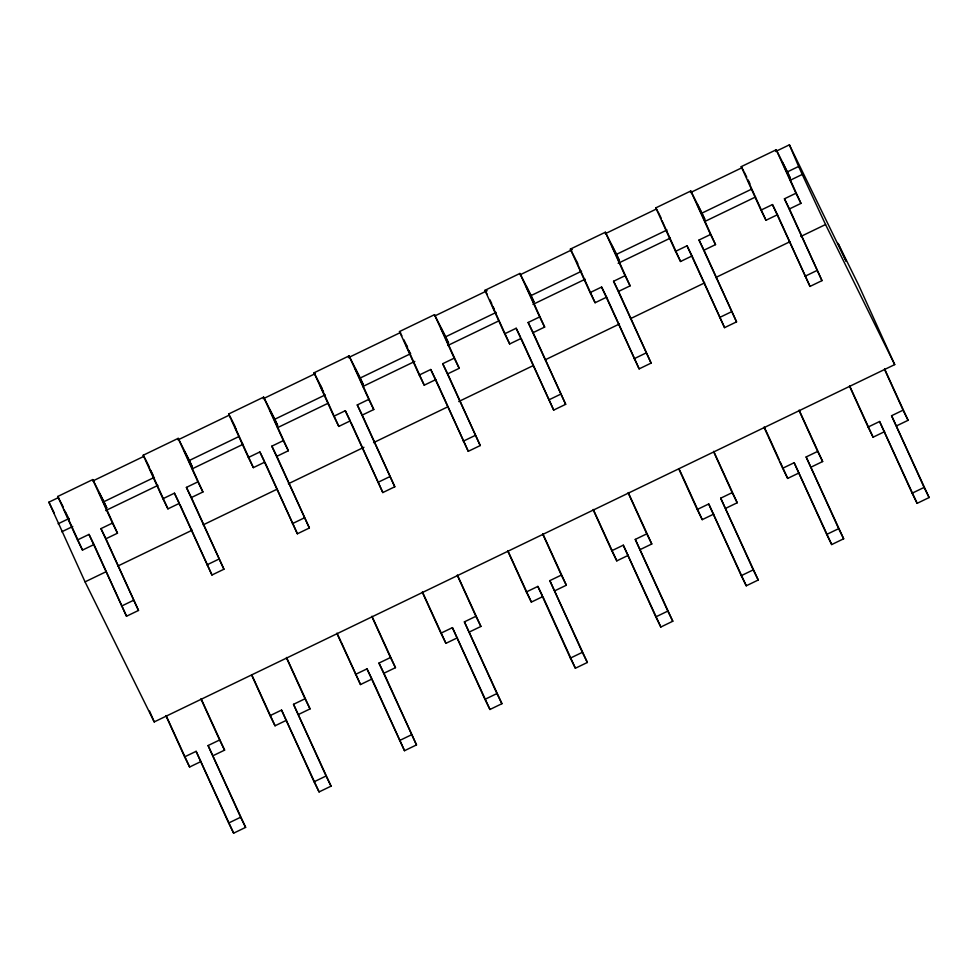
<?xml version="1.0" encoding="UTF-8"?>
<svg xmlns="http://www.w3.org/2000/svg" width="978" height="978" viewBox="0 0 978 978"><rect width="100%" height="100%" fill="white"/><g stroke="black" fill="none" stroke-linecap="round" stroke-linejoin="round"><path stroke-width="1.47" d="M77.494 539.954L57.763 496.469L92.739 479.587L103.949 501.677L106.834 508.059L99.022 492.521L117.47 533.206L105.966 538.756L138.497 610.455L126.517 616.238L88.998 534.404L77.494 539.954L82.494 550.088L93.998 544.538L88.998 534.404M162.923 498.731L143.204 455.247L178.179 438.364L189.377 460.455L192.275 466.836L184.451 451.286L202.911 491.983L191.407 497.533L223.925 569.233L211.957 575.003L174.426 493.181L162.923 498.731L167.935 508.866L179.426 503.315L174.426 493.181M248.363 457.496L228.632 414.012L263.62 397.129L274.818 419.232L277.703 425.613L269.891 410.063L288.339 450.748L276.847 456.31L309.366 527.998L297.385 533.78L259.867 451.946L248.363 457.496L253.363 467.631L264.867 462.081L297.385 533.78M333.791 416.273L314.072 372.789L349.048 355.906L360.246 377.997L363.144 384.378L355.32 368.84L373.779 409.525L362.276 415.075L394.794 486.775L382.826 492.557L345.295 410.723L333.791 416.273L338.804 426.408L350.307 420.858L345.295 410.723M419.232 375.051L399.501 331.554L434.489 314.684L445.687 336.774L448.584 343.156L440.76 327.606L459.22 368.303L447.716 373.853L480.235 445.552L468.266 451.323L430.736 369.488L419.232 375.051L424.232 385.185L435.736 379.623L430.736 369.488M504.66 333.816L484.941 290.332L519.917 273.449L531.115 295.552L534.012 301.933L526.188 286.383L544.648 327.068L533.144 332.618L565.675 404.317L553.695 410.1L516.164 328.266L504.66 333.816L509.672 343.95L521.176 338.4L553.695 410.1M590.101 292.593L570.37 249.109L605.358 232.226L616.556 254.317L619.453 260.698L611.629 245.16L630.089 285.845L618.585 291.395L651.103 363.095L639.135 368.877L601.604 287.043L590.101 292.593L595.101 302.728L606.604 297.178L601.604 287.043M675.529 251.358L655.81 207.874L690.786 191.003L701.984 213.094L704.881 219.475L697.057 203.925L715.517 244.622L704.013 250.172L736.544 321.872L724.564 327.642L687.033 245.808L675.529 251.358L680.541 261.493L692.045 255.943L687.033 245.808M760.97 210.136L741.238 166.651L776.226 149.768L787.424 171.871L790.322 178.253L782.498 162.703L800.958 203.387L789.454 208.937L821.972 280.637L810.004 286.42L772.473 204.585L760.97 210.136L765.97 220.27L777.473 214.72L772.473 204.585M775.652 151.48L789.393 144.842L846.166 261.26L838.036 243.339L858.562 284.904L894.711 364.598L154.218 721.923L85.049 581.861L48.9 502.179L58.521 497.533M92.861 480.956L143.693 456.433M178.045 439.856L228.876 415.332M263.216 398.755L315.417 373.559M348.388 357.655L400.601 332.459M434.941 315.882L487.154 290.698M520.125 274.781L572.326 249.586M605.296 233.681L656.128 209.145M690.48 192.58L741.312 168.045M58.13 523.792L68.961 518.56M103.949 501.677L154.402 477.337M189.377 460.455L238.473 436.763M274.818 419.232L325.271 394.88M360.246 377.997L410.699 353.657M445.687 336.774L496.139 312.422M531.115 295.552L581.568 271.199M616.556 254.317L667.008 229.977M701.984 213.094L751.08 189.402M787.424 171.871L798.623 166.456L789.393 144.842M61.761 531.787L72.751 526.482M105.722 510.565L157.923 485.381M192.275 468.804L243.106 444.281M277.446 427.704L328.278 403.168M362.63 386.603L414.831 361.408M447.802 345.491L498.633 320.967M532.986 304.39L585.186 279.207M618.157 263.29L670.358 238.094M704.71 221.529L755.542 196.994M789.882 180.417L802.253 174.451L798.623 166.456M138.497 610.455L100.966 528.621L112.47 523.071L92.739 479.587M223.925 569.233L186.407 487.399L197.911 481.848L178.179 438.364M309.366 527.998L271.835 446.176L283.339 440.613L263.62 397.129M394.794 486.775L357.276 404.941L368.779 399.391L349.048 355.906M480.235 445.552L442.704 363.718L454.208 358.168L434.489 314.684M565.675 404.317L528.144 322.483L539.648 316.933L519.917 273.449M651.103 363.095L613.573 281.261L625.076 275.71L605.358 232.226M736.544 321.872L699.013 240.038L710.517 234.488L690.786 191.003M821.972 280.637L784.442 198.803L795.945 193.253L776.226 149.768M85.049 581.861L105.661 571.922M118.02 565.956L192.214 530.162M203.204 524.856L277.385 489.049M288.376 483.755L363.938 447.288M373.559 442.643L447.741 406.848M458.731 401.542L532.912 365.748M545.284 359.782L619.465 323.975M630.455 318.681L704.649 282.874M715.639 277.569L789.821 241.774M800.811 236.468L825.542 224.537L802.253 174.451M121.516 606.103L133.485 600.321M206.957 564.868L218.925 559.098M292.385 523.646L304.366 517.863M377.826 482.423L389.794 476.641M463.254 441.188L475.235 435.418M548.695 399.965L560.663 394.183M634.123 358.743L646.103 352.96M719.563 317.508L731.532 311.737M804.992 276.285L816.972 270.503M201.126 761.459L189.622 767.009L184.61 756.874L196.113 751.324L233.644 833.158L245.625 827.376L208.094 745.542L219.598 739.991L201.138 699.307M286.554 720.224L275.05 725.786L270.05 715.651L281.554 710.089L319.085 791.923L331.053 786.153L293.522 704.319L305.026 698.769L286.578 658.072M355.479 674.417L366.982 668.866L371.995 679.001L360.491 684.551L337.031 633.732M366.982 668.866L404.513 750.701L416.494 744.918L378.963 663.084L390.466 657.534L372.007 616.849M457.423 637.778L445.919 643.328L440.919 633.194L452.423 627.644L489.954 709.478L501.922 703.695L464.391 621.861L475.895 616.311L457.447 575.626M542.876 534.391L561.335 575.088L549.832 580.639L587.362 662.473L575.382 668.243L542.863 596.543L531.36 602.093L526.36 591.959L537.863 586.409L542.24 595.284M628.292 555.321L616.788 560.871L611.788 550.736L623.292 545.186L660.822 627.02L672.791 621.238L635.272 539.404L646.776 533.854L628.316 493.169M713.732 514.098L702.228 519.648L697.228 509.514L708.732 503.963L746.251 585.798L758.231 580.015L720.7 498.181L732.204 492.631L713.744 451.946M799.173 472.863L787.669 478.413L782.657 468.279L794.16 462.728L831.691 544.563L843.659 538.792L806.141 456.958L817.645 451.408L799.185 410.711M884.601 431.64L873.097 437.19L868.097 427.056L879.601 421.506L917.132 503.34L929.1 497.557L891.569 415.723L903.073 410.173L884.613 369.488M213.094 755.676L224.598 750.126L201.077 698.695M298.534 714.453L310.038 708.903L286.505 657.46M416.494 744.918L383.963 673.219L395.467 667.668L371.946 616.238M469.403 631.996L480.907 626.446L457.374 575.003M554.832 590.773L566.335 585.223L542.814 533.78M640.272 549.538L651.776 543.988L628.243 492.557M725.713 508.315L737.204 502.765L713.683 451.323M811.141 467.093L822.645 461.543L799.112 410.1M896.581 425.858L908.085 420.308L884.552 368.877M233.644 833.158L228.644 823.024L240.612 817.241L208.094 745.542M319.085 791.923L314.072 781.789L326.053 776.019L293.522 704.319M399.513 740.566L411.481 734.784M489.954 709.478L484.941 699.343L496.922 693.561L464.391 621.861M575.382 668.243L570.382 658.108L582.35 652.338L549.832 580.639M660.822 627.02L655.81 616.886L667.791 611.103L635.272 539.404M746.251 585.798L741.251 575.663L753.231 569.881L720.7 498.181M831.691 544.563L826.691 534.428L838.659 528.658L806.141 456.958M917.132 503.34L912.119 493.205L924.1 487.423L891.569 415.723M741.238 166.651L743.61 170.869M655.81 207.874L657.583 211.04M570.37 249.109L577.79 263.534M484.941 290.332L487.313 294.549M399.501 331.554L401.872 335.772M406.958 346.603L405.772 344.488L424.232 385.185M314.072 372.789L322.117 388.498M228.632 414.012L231.004 418.229M234.903 426.946L236.089 429.049M143.204 455.247L144.976 458.401M57.763 496.469L63.289 507.069M825.542 224.537L894.711 364.598M795.945 193.253L800.958 203.387M903.073 410.173L908.085 420.308M784.442 198.803L789.454 208.937M924.1 487.423L929.1 497.557M744.246 172.14L746.764 177.25M748.023 179.805L749.918 183.644M710.517 234.488L715.517 244.622M817.645 451.408L822.645 461.543M699.013 240.038L704.013 250.172M838.659 528.658L843.659 538.792M658.182 212.092L661.336 218.485M625.076 275.71L630.089 285.845M732.204 492.631L737.204 502.765M613.573 281.261L618.585 291.395M753.231 569.881L758.231 580.015M539.648 316.933L544.648 327.068M646.776 533.854L651.776 543.988M528.144 322.483L533.144 332.618M667.791 611.103L672.791 621.238M516.164 328.266L520.54 337.129M489.831 299.659L491.726 303.486M493.059 306.713L494.391 309.403M454.208 358.168L459.22 368.303M561.335 575.088L566.335 585.223M442.704 363.718L447.716 373.853M582.35 652.338L587.362 662.473M403.767 339.611L407.545 347.276M408.951 350.625L410.283 353.315M368.779 399.391L373.779 409.525M475.895 616.311L480.907 626.446M357.276 404.941L362.276 415.075M496.922 693.561L501.922 703.695M323.522 391.86L320.344 385.723L338.804 426.408M283.339 440.613L288.339 450.748M390.466 657.534L395.467 667.668M271.835 446.176L276.847 456.31M378.963 663.084L383.963 673.219M259.867 451.946L264.243 460.821M231.639 419.513L235.417 427.166M197.911 481.848L202.911 491.983M305.026 698.769L310.038 708.903M186.407 487.399L191.407 497.533M326.053 776.019L331.053 786.153M145.575 459.464L149.353 467.117M150.661 470.284L153.314 475.65M112.47 523.071L117.47 533.206M219.598 739.991L224.598 750.126M100.966 528.621L105.966 538.756M240.612 817.241L245.625 827.376M65.22 511.506L69.206 519.575M48.9 502.179L54.267 513.047M849.564 385.748L873.097 437.19M764.136 426.983L767.938 434.929M679.331 469.538L681.874 474.831M593.267 509.44L616.788 560.871M507.826 550.663L531.36 602.093M422.398 591.886L445.919 643.328M336.958 633.121L340.76 641.067M252.153 675.664L275.05 725.786M166.089 715.566L189.622 767.009M879.601 421.506L912.119 493.205M777.473 214.72L810.004 286.42M849.637 386.371L868.097 427.056M748.133 180.942L765.97 220.27M794.16 462.728L826.691 534.428M692.045 255.943L724.564 327.642M768.549 436.286L779.038 459.391M780.261 462.105L787.669 478.413M764.197 427.594L782.657 468.279M662.082 220.808L680.541 261.493M708.732 503.963L741.251 575.663M606.604 297.178L639.135 368.877M682.497 476.164L702.228 519.648M678.769 468.817L697.228 509.514M576.641 262.031L595.101 302.728M623.292 545.186L655.81 616.886M593.328 510.051L611.788 550.736M491.824 304.623L509.672 343.95M537.863 586.409L570.382 658.108M435.736 379.623L468.266 451.323M507.9 551.274L526.36 591.959M452.423 627.644L484.941 699.343M350.931 422.239L382.826 492.557M422.459 592.509L440.919 633.194M372.618 680.382L404.513 750.701M341.383 642.424L360.491 684.551M235.527 428.303L253.363 467.631M281.554 710.089L314.072 781.789M180.062 504.685L211.957 575.003M251.59 674.954L270.05 715.651M149.475 468.169L167.935 508.866M196.113 751.324L228.644 823.024M93.998 544.538L126.517 616.238M166.162 716.189L184.61 756.874M64.035 509.404L82.494 550.088M149.597 711.116L154.218 721.923"/></g></svg>
